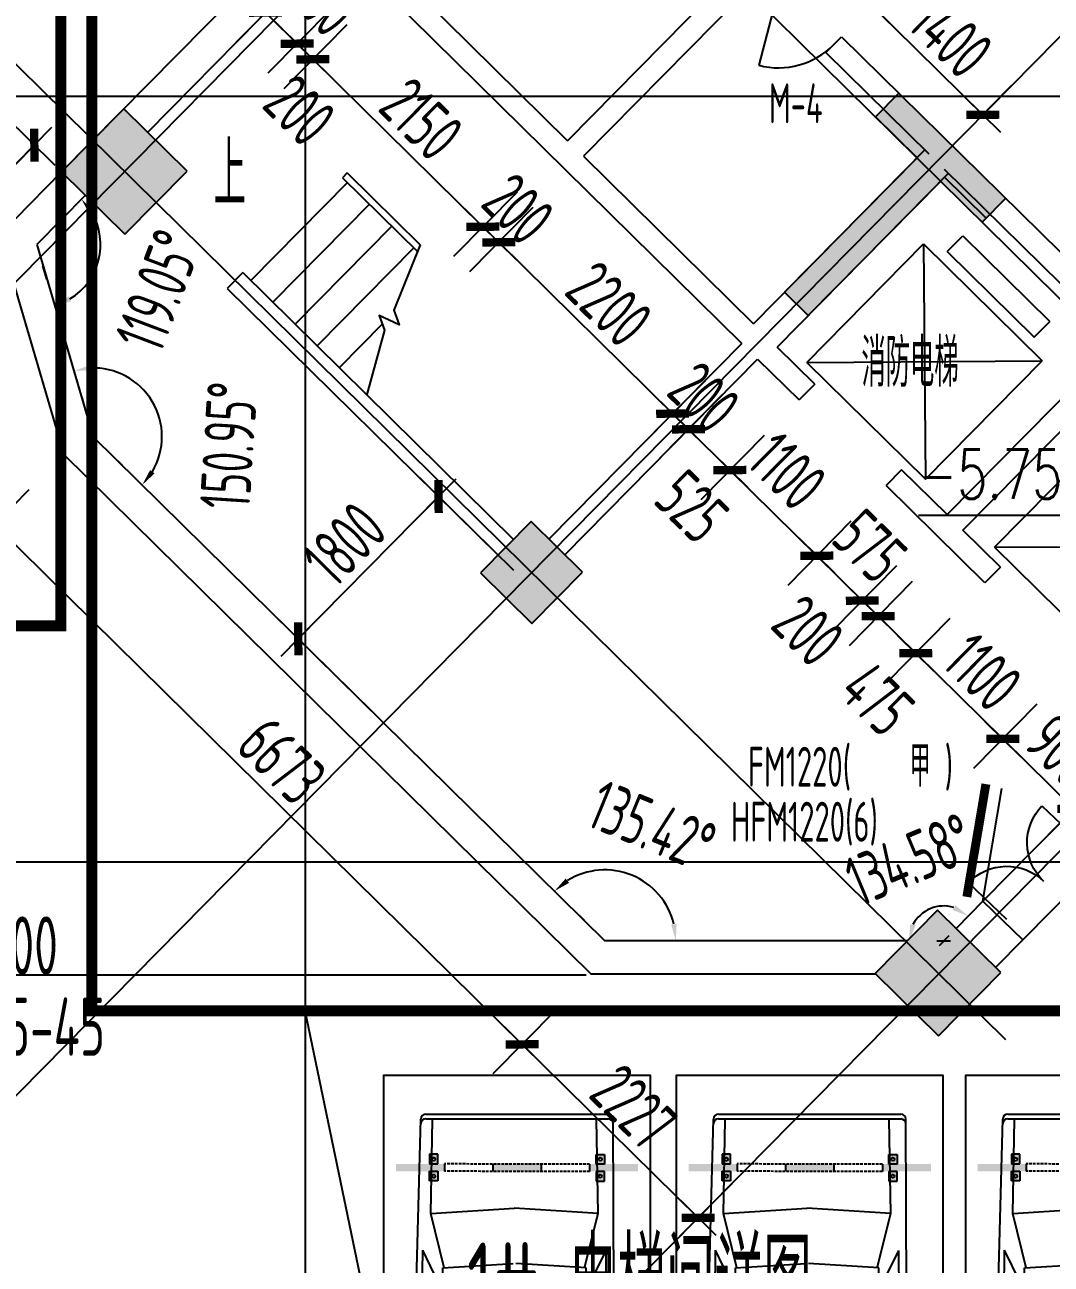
# Model space of a CAD drawing. Extents: x 1596194 to 1987057, y -212608 to 63160.
# Drawn here: x 1667505 to 1676753, y 20786 to 31955 of the extents above; entities that cross this region are included whole.
import ezdxf
from ezdxf.enums import TextEntityAlignment as Align

# ---------------------------------------------------------------- set-up
doc = ezdxf.new("R2010")
doc.units = 0
doc.header["$LTSCALE"] = 100
doc.header["$MEASUREMENT"] = 0
doc.linetypes.add('DASH', pattern=[0.35, 0.25, -0.1])
doc.layers.get('0').update_dxf_attribs({"linetype": 'CONTINUOUS'})
doc.layers.get('DEFPOINTS').update_dxf_attribs({"linetype": 'CONTINUOUS'})
doc.layers.add('AXIS', color=3, linetype='CONTINUOUS', lineweight=9)
for name, color, linetype in [('CAR', 8, 'CONTINUOUS'), ('COLUMN', 1, 'CONTINUOUS'), ('DCHJ', 1, 'CONTINUOUS'), ('DOTE', 251, 'CONTINUOUS'), ('PUB_DIM', 3, 'CONTINUOUS'), ('PUB_TEXT', 30, 'CONTINUOUS'), ('SOLID_HATCH', 40, 'CONTINUOUS'), ('STAIR', 5, 'CONTINUOUS'), ('WALL', 2, 'CONTINUOUS'), ('WINDOW', 4, 'CONTINUOUS'), ('WINDOW_TEXT', 7, 'CONTINUOUS'), ('图层2', 251, 'CONTINUOUS'), ('车位', 8, 'CONTINUOUS')]:
    doc.layers.add(name, color=color, linetype=linetype)
doc.styles.add('_TCH_DIM', font='SIMPLEX', dxfattribs={"bigfont": 'GBCBIG'})
doc.styles.add('DIM', font='', dxfattribs={"width": 0.75})
doc.styles.add('DIM_FONT', font='SYSZ.shx', dxfattribs={"width": 0.7, "bigfont": 'SYFS.shx'})
doc.styles.add('SIMPLEX', font='SIMPLEX.SHX')
doc.styles.get('DIM').set_extended_font_data('FangSong_GB2312')
doc.dimstyles.new('ANGL150', dxfattribs={"dimscale": 1.5, "dimtxt": 300, "dimasz": 100, "dimexe": 250, "dimexo": 300, "dimgap": 150, "dimtad": 1, "dimdec": 0, "dimzin": 0, "dimdsep": 46, "dimtxsty": 'DIM_FONT', "dimcen": 0.09, "dimclrt": 7, "dimazin": 2, "dimtfac": 1, "dimtdec": 0, "dimtix": 1, "dimtmove": 2, "dimatfit": 3, "dimfxl": 0, "dimtolj": 1, "dimtzin": 0, "dimarcsym": 0})
doc.dimstyles.new('DIMN-200', dxfattribs={"dimtxt": 300, "dimasz": 1, "dimexe": 250, "dimexo": 0, "dimgap": 150, "dimtad": 1, "dimdec": 0, "dimdsep": 46, "dimtxsty": 'DIM_FONT', "dimblk": '_DIMX', "dimcen": 2.5, "dimclrd": 3, "dimclre": 3, "dimclrt": 7, "dimadec": 0, "dimazin": 0, "dimtfac": 1, "dimtdec": 0, "dimtix": 1, "dimtmove": 2, "dimatfit": 3, "dimldrblk": '_DIMX', "dimfxl": 0, "dimtolj": 1, "dimtzin": 0, "dimarcsym": 0})
doc.dimstyles.new('DIMN150', dxfattribs={"dimscale": 1.5, "dimtxt": 300, "dimasz": 1, "dimexe": 250, "dimexo": 300, "dimgap": 30, "dimtad": 1, "dimdec": 0, "dimzin": 0, "dimdsep": 46, "dimtxsty": 'DIM_FONT', "dimblk": 'ARCHTICK', "dimcen": 0.09, "dimclrt": 7, "dimazin": 2, "dimtfac": 1, "dimtdec": 0, "dimtix": 1, "dimtmove": 2, "dimatfit": 3, "dimldrblk": 'DOT', "dimfxl": 0, "dimtolj": 1, "dimtzin": 0, "dimarcsym": 0})

# ---------------------------------------------------------------- blocks, each defined once
blk = doc.blocks.new('_archtick')
blk.add_line((-150, 0), (150, 0))
at = {"const_width": 50}
blk.add_lwpolyline([(-70, -70), (70, 70)], dxfattribs=at)
blk = doc.blocks.new('*D366')
at = {"layer": 'DEFPOINTS', "color": 0}
for p in [(1674864, 31847), (1676136, 31144), (1675861, 30865)]:
    blk.add_point(p, dxfattribs=at)
at = {"layer": 'PUB_DIM', "color": 0, "lineweight": -2}
for p, q in [((1675180, 32168), (1675402, 32393)), ((1675139, 32126), (1676136, 31144)), ((1676177, 31185), (1676399, 31411))]:
    blk.add_line(p, q, dxfattribs=at)
at = {"layer": 'PUB_DIM', "color": 0, "lineweight": -2, "xscale": 1.5, "yscale": 1.5, "zscale": 1.5}
for p, rotation in [((1675139, 32126), 135.4212849045215), ((1676136, 31144), 315.4212849045215)]:
    blk.add_blockref('_archtick', p, dxfattribs=dict(at, rotation=rotation))
at = {"layer": 'PUB_DIM', "color": 7, "insert": (1675849, 31850), "char_height": 450, "attachment_point": 5, "rotation": 315.4213, "style": 'DIM_FONT'}
blk.add_mtext('\\A1;1400', dxfattribs=at)
blk = doc.blocks.new('_Dot')
at = {"color": 0, "linetype": 'ByBlock', "lineweight": -2}
blk.add_line((-0.5, 0), (-1, 0), dxfattribs=at)
at = {"color": 0, "linetype": 'ByBlock', "const_width": 0.5}
blk.add_lwpolyline([(-0.25, 0, 1), (0.25, 0, 1)], format="xyb", close=True, dxfattribs=at)
blk = doc.blocks.new('*D367')
at = {"layer": 'DEFPOINTS', "color": 0}
for p in [(1674365, 32339), (1675139, 32126), (1674864, 31847)]:
    blk.add_point(p, dxfattribs=at)
at = {"layer": 'PUB_DIM', "color": 0, "lineweight": -2}
for p, q in [((1674681, 32659), (1674903, 32885)), ((1674640, 32618), (1674639, 32619)), ((1674640, 32618), (1675139, 32126)), ((1675180, 32168), (1675402, 32393)), ((1675139, 32126), (1675140, 32125))]:
    blk.add_line(p, q, dxfattribs=at)
at = {"layer": 'PUB_DIM', "color": 0, "lineweight": -2, "xscale": 1.5, "yscale": 1.5, "zscale": 1.5}
for p, rotation in [((1674640, 32618), 315.4212849045209), ((1675139, 32126), 135.4212849045209)]:
    blk.add_blockref('_archtick', p, dxfattribs=dict(at, rotation=rotation))
at = {"layer": 'PUB_DIM', "color": 7, "insert": (1675102, 32587), "char_height": 450, "attachment_point": 5, "rotation": 315.4213, "style": 'DIM_FONT'}
blk.add_mtext('\\A1;700', dxfattribs=at)
blk = doc.blocks.new('*D371')
at = {"layer": 'DEFPOINTS', "color": 0}
for p in [(1676939, 26153), (1677580, 25521), (1676957, 24889)]:
    blk.add_point(p, dxfattribs=at)
at = {"layer": 'PUB_DIM', "color": 0, "lineweight": -2}
for p, q in [((1676623, 25832), (1676052, 25253)), ((1676316, 25520), (1676315, 25521)), ((1676316, 25520), (1676957, 24889)), ((1677264, 25200), (1676694, 24622)), ((1676957, 24889), (1676958, 24888))]:
    blk.add_line(p, q, dxfattribs=at)
at = {"layer": 'PUB_DIM', "color": 0, "lineweight": -2, "xscale": 1.5, "yscale": 1.5, "zscale": 1.5}
for p, rotation in [((1676316, 25520), 315.4212849049156), ((1676957, 24889), 135.4212849049156)]:
    blk.add_blockref('_archtick', p, dxfattribs=dict(at, rotation=rotation))
at = {"layer": 'PUB_DIM', "color": 7, "insert": (1676848, 25420), "char_height": 450, "attachment_point": 5, "rotation": 315.4213, "style": 'DIM_FONT'}
blk.add_mtext('\\A1;900', dxfattribs=at)
blk = doc.blocks.new('*D372')
at = {"layer": 'DEFPOINTS', "color": 0}
for p in [(1676155, 26925), (1676939, 26153), (1676316, 25520)]:
    blk.add_point(p, dxfattribs=at)
at = {"layer": 'PUB_DIM', "color": 0, "lineweight": -2}
for p, q in [((1675839, 26604), (1675269, 26025)), ((1675532, 26292), (1676316, 25520)), ((1676623, 25832), (1676052, 25253))]:
    blk.add_line(p, q, dxfattribs=at)
at = {"layer": 'PUB_DIM', "color": 0, "lineweight": -2, "xscale": 1.5, "yscale": 1.5, "zscale": 1.5}
for p, rotation in [((1675532, 26292), 135.4212849049138), ((1676316, 25520), 315.4212849049138)]:
    blk.add_blockref('_archtick', p, dxfattribs=dict(at, rotation=rotation))
at = {"layer": 'PUB_DIM', "color": 7, "insert": (1676136, 26122), "char_height": 450, "attachment_point": 5, "rotation": 315.4213, "style": 'DIM_FONT'}
blk.add_mtext('\\A1;1100', dxfattribs=at)
blk = doc.blocks.new('*D373')
at = {"layer": 'DEFPOINTS', "color": 0}
for p in [(1675817, 27258), (1676155, 26925), (1675532, 26292)]:
    blk.add_point(p, dxfattribs=at)
at = {"layer": 'PUB_DIM', "color": 0, "lineweight": -2}
for p, q in [((1675501, 26938), (1674931, 26359)), ((1675194, 26626), (1675532, 26292)), ((1675839, 26604), (1675269, 26025))]:
    blk.add_line(p, q, dxfattribs=at)
at = {"layer": 'PUB_DIM', "color": 0, "lineweight": -2, "xscale": 1.5, "yscale": 1.5, "zscale": 1.5}
for p, rotation in [((1675194, 26626), 135.4212849049126), ((1675532, 26292), 315.4212849049126)]:
    blk.add_blockref('_archtick', p, dxfattribs=dict(at, rotation=rotation))
at = {"layer": 'PUB_DIM', "color": 7, "insert": (1675186, 25879), "char_height": 450, "attachment_point": 5, "rotation": 315.4213, "style": 'DIM_FONT'}
blk.add_mtext('\\A1;475', dxfattribs=at)
blk = doc.blocks.new('*D374')
at = {"layer": 'DEFPOINTS', "color": 0}
for p in [(1675675, 27399), (1675817, 27258), (1675194, 26626)]:
    blk.add_point(p, dxfattribs=at)
at = {"layer": 'PUB_DIM', "color": 0, "lineweight": -2}
for p, q in [((1675359, 27078), (1674788, 26499)), ((1675501, 26938), (1674931, 26359)), ((1675051, 26766), (1675194, 26626))]:
    blk.add_line(p, q, dxfattribs=at)
at = {"layer": 'PUB_DIM', "color": 0, "lineweight": -2, "xscale": 1.5, "yscale": 1.5, "zscale": 1.5}
for p, rotation in [((1675051, 26766), 135.4212849049123), ((1675194, 26626), 315.4212849049123)]:
    blk.add_blockref('_archtick', p, dxfattribs=dict(at, rotation=rotation))
at = {"layer": 'PUB_DIM', "color": 7, "insert": (1674562, 26494), "char_height": 450, "attachment_point": 5, "rotation": 315.4213, "style": 'DIM_FONT'}
blk.add_mtext('\\A1;200', dxfattribs=at)
blk = doc.blocks.new('*D375')
at = {"layer": 'DEFPOINTS', "color": 0}
for p in [(1675265, 27802), (1675675, 27399), (1675051, 26766)]:
    blk.add_point(p, dxfattribs=at)
at = {"layer": 'PUB_DIM', "color": 0, "lineweight": -2}
for p, q in [((1674949, 27482), (1674379, 26903)), ((1674642, 27170), (1675051, 26766)), ((1675359, 27078), (1674788, 26499))]:
    blk.add_line(p, q, dxfattribs=at)
at = {"layer": 'PUB_DIM', "color": 0, "lineweight": -2, "xscale": 1.5, "yscale": 1.5, "zscale": 1.5}
for p, rotation in [((1674642, 27170), 135.42128490493), ((1675051, 26766), 315.42128490493)]:
    blk.add_blockref('_archtick', p, dxfattribs=dict(at, rotation=rotation))
at = {"layer": 'PUB_DIM', "color": 7, "insert": (1675119, 27257), "char_height": 450, "attachment_point": 5, "rotation": 315.4213, "style": 'DIM_FONT'}
blk.add_mtext('\\A1;575', dxfattribs=at)
blk = doc.blocks.new('*D376')
at = {"layer": 'DEFPOINTS', "color": 0}
for p in [(1674481, 28574), (1675265, 27802), (1674642, 27170)]:
    blk.add_point(p, dxfattribs=at)
at = {"layer": 'PUB_DIM', "color": 0, "lineweight": -2}
for p, q in [((1674166, 28254), (1673595, 27675)), ((1673858, 27942), (1674642, 27170)), ((1674949, 27482), (1674379, 26903))]:
    blk.add_line(p, q, dxfattribs=at)
at = {"layer": 'PUB_DIM', "color": 0, "lineweight": -2, "xscale": 1.5, "yscale": 1.5, "zscale": 1.5}
for p, rotation in [((1673858, 27942), 135.4212849049084), ((1674642, 27170), 315.4212849049084)]:
    blk.add_blockref('_archtick', p, dxfattribs=dict(at, rotation=rotation))
at = {"layer": 'PUB_DIM', "color": 7, "insert": (1674375, 27933), "char_height": 450, "attachment_point": 5, "rotation": 315.4213, "style": 'DIM_FONT'}
blk.add_mtext('\\A1;1100', dxfattribs=at)
blk = doc.blocks.new('*D377')
at = {"layer": 'DEFPOINTS', "color": 0}
for p in [(1674107, 28943), (1674481, 28574), (1673858, 27942)]:
    blk.add_point(p, dxfattribs=at)
at = {"layer": 'PUB_DIM', "color": 0, "lineweight": -2}
for p, q in [((1673792, 28622), (1673221, 28043)), ((1673484, 28310), (1673858, 27942)), ((1674166, 28254), (1673595, 27675))]:
    blk.add_line(p, q, dxfattribs=at)
at = {"layer": 'PUB_DIM', "color": 0, "lineweight": -2, "xscale": 1.5, "yscale": 1.5, "zscale": 1.5}
for p, rotation in [((1673484, 28310), 135.4212849049183), ((1673858, 27942), 315.4212849049183)]:
    blk.add_blockref('_archtick', p, dxfattribs=dict(at, rotation=rotation))
at = {"layer": 'PUB_DIM', "color": 7, "insert": (1673516, 27613), "char_height": 450, "attachment_point": 5, "rotation": 315.4213, "style": 'DIM_FONT'}
blk.add_mtext('\\A1;525', dxfattribs=at)
blk = doc.blocks.new('*D378')
at = {"layer": 'DEFPOINTS', "color": 0}
for p in [(1673965, 29083), (1674107, 28943), (1673484, 28310)]:
    blk.add_point(p, dxfattribs=at)
at = {"layer": 'PUB_DIM', "color": 0, "lineweight": -2}
for p, q in [((1673649, 28763), (1673079, 28184)), ((1673792, 28622), (1673221, 28043)), ((1673342, 28451), (1673341, 28452)), ((1673342, 28451), (1673484, 28310)), ((1673484, 28310), (1673485, 28309))]:
    blk.add_line(p, q, dxfattribs=at)
at = {"layer": 'PUB_DIM', "color": 0, "lineweight": -2, "xscale": 1.5, "yscale": 1.5, "zscale": 1.5}
for p, rotation in [((1673342, 28451), 315.4212849049129), ((1673484, 28310), 135.4212849049129)]:
    blk.add_blockref('_archtick', p, dxfattribs=dict(at, rotation=rotation))
at = {"layer": 'PUB_DIM', "color": 7, "insert": (1673625, 28596), "char_height": 450, "attachment_point": 5, "rotation": 315.4213, "style": 'DIM_FONT'}
blk.add_mtext('\\A1;200', dxfattribs=at)
blk = doc.blocks.new('*D379')
at = {"layer": 'DEFPOINTS', "color": 0}
for p in [(1672398, 30627), (1673965, 29083), (1673342, 28451)]:
    blk.add_point(p, dxfattribs=at)
at = {"layer": 'PUB_DIM', "color": 0, "lineweight": -2}
for p, q in [((1672082, 30307), (1671512, 29728)), ((1671775, 29995), (1673342, 28451)), ((1673649, 28763), (1673079, 28184))]:
    blk.add_line(p, q, dxfattribs=at)
at = {"layer": 'PUB_DIM', "color": 0, "lineweight": -2, "xscale": 1.5, "yscale": 1.5, "zscale": 1.5}
for p, rotation in [((1671775, 29995), 135.4212849049186), ((1673342, 28451), 315.4212849049186)]:
    blk.add_blockref('_archtick', p, dxfattribs=dict(at, rotation=rotation))
at = {"layer": 'PUB_DIM', "color": 7, "insert": (1672770, 29438), "char_height": 450, "attachment_point": 5, "rotation": 315.4213, "style": 'DIM_FONT'}
blk.add_mtext('\\A1;2200', dxfattribs=at)
blk = doc.blocks.new('*D380')
at = {"layer": 'DEFPOINTS', "color": 0}
for p in [(1672256, 30768), (1672398, 30627), (1671775, 29995)]:
    blk.add_point(p, dxfattribs=at)
at = {"layer": 'PUB_DIM', "color": 0, "lineweight": -2}
for p, q in [((1671940, 30447), (1671369, 29868)), ((1672082, 30307), (1671512, 29728)), ((1671632, 30135), (1671775, 29995))]:
    blk.add_line(p, q, dxfattribs=at)
at = {"layer": 'PUB_DIM', "color": 0, "lineweight": -2, "xscale": 1.5, "yscale": 1.5, "zscale": 1.5}
for p, rotation in [((1671632, 30135), 135.4212849049175), ((1671775, 29995), 315.4212849049175)]:
    blk.add_blockref('_archtick', p, dxfattribs=dict(at, rotation=rotation))
at = {"layer": 'PUB_DIM', "color": 7, "insert": (1671951, 30295), "char_height": 450, "attachment_point": 5, "rotation": 315.4213, "style": 'DIM_FONT'}
blk.add_mtext('\\A1;200', dxfattribs=at)
blk = doc.blocks.new('*D381')
at = {"layer": 'DEFPOINTS', "color": 0}
for p in [(1670724, 32277), (1672256, 30768), (1671632, 30135)]:
    blk.add_point(p, dxfattribs=at)
at = {"layer": 'PUB_DIM', "color": 0, "lineweight": -2}
for p, q in [((1670408, 31956), (1669838, 31377)), ((1670101, 31644), (1671632, 30135)), ((1671940, 30447), (1671369, 29868))]:
    blk.add_line(p, q, dxfattribs=at)
at = {"layer": 'PUB_DIM', "color": 0, "lineweight": -2, "xscale": 1.5, "yscale": 1.5, "zscale": 1.5}
for p, rotation in [((1670101, 31644), 135.421284904916), ((1671632, 30135), 315.421284904916)]:
    blk.add_blockref('_archtick', p, dxfattribs=dict(at, rotation=rotation))
at = {"layer": 'PUB_DIM', "color": 7, "insert": (1671079, 31105), "char_height": 450, "attachment_point": 5, "rotation": 315.4213, "style": 'DIM_FONT'}
blk.add_mtext('\\A1;2150', dxfattribs=at)
blk = doc.blocks.new('*D382')
at = {"layer": 'DEFPOINTS', "color": 0}
for p in [(1670582, 32417), (1670724, 32277), (1670101, 31644)]:
    blk.add_point(p, dxfattribs=at)
at = {"layer": 'PUB_DIM', "color": 0, "lineweight": -2}
for p, q in [((1670266, 32097), (1669695, 31518)), ((1670408, 31956), (1669838, 31377)), ((1669959, 31785), (1670101, 31644))]:
    blk.add_line(p, q, dxfattribs=at)
at = {"layer": 'PUB_DIM', "color": 0, "lineweight": -2, "xscale": 1.5, "yscale": 1.5, "zscale": 1.5}
for p, rotation in [((1669959, 31785), 135.4212849049167), ((1670101, 31644), 315.4212849049168)]:
    blk.add_blockref('_archtick', p, dxfattribs=dict(at, rotation=rotation))
at = {"layer": 'PUB_DIM', "color": 7, "insert": (1669981, 31184), "char_height": 450, "attachment_point": 5, "rotation": 315.4213, "style": 'DIM_FONT'}
blk.add_mtext('\\A1;200', dxfattribs=at)
blk = doc.blocks.new('*D383')
at = {"layer": 'DEFPOINTS', "color": 0}
for p in [(1670297, 32698), (1670582, 32417), (1669959, 31785)]:
    blk.add_point(p, dxfattribs=at)
at = {"layer": 'PUB_DIM', "color": 0, "lineweight": -2}
for p, q in [((1669981, 32377), (1669410, 31798)), ((1669674, 32065), (1669959, 31785)), ((1670266, 32097), (1669695, 31518))]:
    blk.add_line(p, q, dxfattribs=at)
at = {"layer": 'PUB_DIM', "color": 0, "lineweight": -2, "xscale": 1.5, "yscale": 1.5, "zscale": 1.5}
for p, rotation in [((1669674, 32065), 135.4212849049077), ((1669959, 31785), 315.4212849049076)]:
    blk.add_blockref('_archtick', p, dxfattribs=dict(at, rotation=rotation))
at = {"layer": 'PUB_DIM', "color": 7, "insert": (1670180, 32179), "char_height": 450, "attachment_point": 5, "rotation": 315.4213, "style": 'DIM_FONT'}
blk.add_mtext('\\A1;400', dxfattribs=at)
blk = doc.blocks.new('*D1431')
at = {"layer": 'DEFPOINTS', "color": 0}
for p in [(1668156, 30525), (1667613, 29974), (1668184, 30032), (1667831, 29232)]:
    blk.add_point(p, dxfattribs=at)
at = {"layer": 'PUB_DIM', "color": 0}
for p, q in [((1667840, 30205), (1667752, 30116)), ((1667704, 29664), (1667669, 29784))]:
    blk.add_line(p, q, dxfattribs=at)
blk.add_arc((1667613, 29974), 574, 301.3934, 30.3945, dxfattribs=at)
for points in [[(1668088, 30249), (1668128, 30280), (1668016, 30383)], [(1667922, 29462), (1667902, 29508), (1667775, 29424)]]:
    blk.add_solid(points, dxfattribs=at)
at = {"layer": 'PUB_DIM', "color": 7, "insert": (1668708, 29559), "char_height": 450, "attachment_point": 5, "rotation": 69.2489, "style": 'DIM_FONT'}
blk.add_mtext('\\A1;119.05°', dxfattribs=at)
blk = doc.blocks.new('*D1432')
at = {"layer": 'DEFPOINTS', "color": 0}
for p in [(1667891, 29029), (1668467, 28756), (1668122, 28243), (1668705, 27668)]:
    blk.add_point(p, dxfattribs=at)
at = {"layer": 'PUB_DIM', "color": 0}
for p, q in [((1668018, 28597), (1668053, 28477)), ((1668385, 27984), (1668296, 28071))]:
    blk.add_line(p, q, dxfattribs=at)
blk.add_arc((1668122, 28243), 619, 329.3364, 92.4516, dxfattribs=at)
for points in [[(1668099, 28837), (1668091, 28886), (1667947, 28837)], [(1668674, 27912), (1668634, 27942), (1668563, 27808)]]:
    blk.add_solid(points, dxfattribs=at)
at = {"layer": 'PUB_DIM', "color": 7, "insert": (1669342, 28163), "char_height": 450, "attachment_point": 5, "rotation": 86.2845, "style": 'DIM_FONT'}
blk.add_mtext('\\A1;150.95°', dxfattribs=at)
blk = doc.blocks.new('*D1433')
at = {"layer": 'DEFPOINTS', "color": 0}
for p in [(1676146, 24066), (1675784, 24014), (1675271, 23700), (1675785, 23700)]:
    blk.add_point(p, dxfattribs=at)
at = {"layer": 'PUB_DIM', "color": 0}
for p, q in [((1675721, 23700), (1675846, 23700)), ((1675830, 23745), (1675742, 23656))]:
    blk.add_line(p, q, dxfattribs=at)
blk.add_arc((1675785, 23700), 314, 73.0653, 152.3559, dxfattribs=at)
for points in [[(1675889, 24021), (1675864, 23978), (1676005, 23923)], [(1675531, 23839), (1675483, 23851), (1675471, 23700)]]:
    blk.add_solid(points, dxfattribs=at)
at = {"layer": 'PUB_DIM', "color": 7, "insert": (1675478, 24434), "char_height": 450, "attachment_point": 5, "rotation": 22.7106, "style": 'DIM_FONT'}
blk.add_mtext('\\A1;134.58°', dxfattribs=at)
blk = doc.blocks.new('*D1434')
at = {"layer": 'DEFPOINTS', "color": 0}
for p in [(1672134, 24289), (1673183, 24153), (1672732, 23700), (1673571, 23700)]:
    blk.add_point(p, dxfattribs=at)
at = {"layer": 'PUB_DIM', "color": 0}
for p, q in [((1672455, 23973), (1672544, 23885)), ((1673121, 23700), (1672996, 23700))]:
    blk.add_line(p, q, dxfattribs=at)
blk.add_arc((1672732, 23700), 639, 13.4775, 121.9438, dxfattribs=at)
for points in [[(1672409, 24222), (1672378, 24261), (1672277, 24148)], [(1673378, 23851), (1673329, 23846), (1673371, 23700)]]:
    blk.add_solid(points, dxfattribs=at)
at = {"layer": 'PUB_DIM', "color": 7, "insert": (1673157, 24737), "char_height": 450, "attachment_point": 5, "rotation": 337.7106, "style": 'DIM_FONT'}
blk.add_mtext('\\A1;135.42°', dxfattribs=at)
blk = doc.blocks.new('*D549')
at = {"layer": 'DEFPOINTS', "color": 0}
for p in [(1666574, 29347), (1667856, 28084), (1667233, 27451)]:
    blk.add_point(p, dxfattribs=at)
at = {"layer": 'PUB_DIM', "color": 0, "lineweight": -2}
for p, q in [((1666258, 29026), (1665687, 28447)), ((1665950, 28714), (1667233, 27451)), ((1667540, 27763), (1666969, 27184))]:
    blk.add_line(p, q, dxfattribs=at)
at = {"layer": 'PUB_DIM', "color": 0, "lineweight": -2, "xscale": 1.5, "yscale": 1.5, "zscale": 1.5}
for p, rotation in [((1665950, 28714), 135.4212849043514), ((1667233, 27451), 315.4212849043514)]:
    blk.add_blockref('_archtick', p, dxfattribs=dict(at, rotation=rotation))
at = {"layer": 'PUB_DIM', "color": 7, "insert": (1666804, 28298), "char_height": 450, "attachment_point": 5, "rotation": 315.4213, "style": 'DIM_FONT'}
blk.add_mtext('\\A1;1800', dxfattribs=at)
blk = doc.blocks.new('*D550')
at = {"layer": 'DEFPOINTS', "color": 0}
for p in [(1667856, 28084), (1672609, 23400), (1671986, 22767)]:
    blk.add_point(p, dxfattribs=at)
at = {"layer": 'PUB_DIM', "color": 0, "lineweight": -2}
for p, q in [((1667540, 27763), (1666969, 27184)), ((1667233, 27451), (1671986, 22767)), ((1672293, 23079), (1671723, 22500))]:
    blk.add_line(p, q, dxfattribs=at)
at = {"layer": 'PUB_DIM', "color": 0, "lineweight": -2, "xscale": 1.5, "yscale": 1.5, "zscale": 1.5}
for p, rotation in [((1667233, 27451), 135.421284904352), ((1671986, 22767), 315.421284904352)]:
    blk.add_blockref('_archtick', p, dxfattribs=dict(at, rotation=rotation))
at = {"layer": 'PUB_DIM', "color": 7, "insert": (1669821, 25324), "char_height": 450, "attachment_point": 5, "rotation": 315.4213, "style": 'DIM_FONT'}
blk.add_mtext('\\A1;6673', dxfattribs=at)
blk = doc.blocks.new('*D551')
at = {"layer": 'DEFPOINTS', "color": 0}
for p in [(1672609, 23400), (1674195, 21837), (1673572, 21204)]:
    blk.add_point(p, dxfattribs=at)
at = {"layer": 'PUB_DIM', "color": 0, "lineweight": -2}
for p, q in [((1672293, 23079), (1671723, 22500)), ((1671986, 22767), (1673572, 21204)), ((1673879, 21516), (1673309, 20937))]:
    blk.add_line(p, q, dxfattribs=at)
at = {"layer": 'PUB_DIM', "color": 0, "lineweight": -2, "xscale": 1.5, "yscale": 1.5, "zscale": 1.5}
for p, rotation in [((1671986, 22767), 135.4212849043518), ((1673572, 21204), 315.4212849043518)]:
    blk.add_blockref('_archtick', p, dxfattribs=dict(at, rotation=rotation))
at = {"layer": 'PUB_DIM', "color": 7, "insert": (1672991, 22201), "char_height": 450, "attachment_point": 5, "rotation": 315.4213, "style": 'DIM_FONT'}
blk.add_mtext('\\A1;2227', dxfattribs=at)
blk = doc.blocks.new('*D877')
at = {"layer": 'DEFPOINTS', "color": 0}
for p in [(1671233, 27704), (1672230, 26721), (1670967, 25439)]:
    blk.add_point(p, dxfattribs=at)
at = {"layer": 'PUB_DIM', "color": 0, "lineweight": -2}
for p, q in [((1671910, 27037), (1670966, 27967)), ((1669969, 26422), (1671233, 27704)), ((1670646, 25755), (1669702, 26685))]:
    blk.add_line(p, q, dxfattribs=at)
at = {"layer": 'PUB_DIM', "color": 0, "lineweight": -2, "xscale": 1.5, "yscale": 1.5, "zscale": 1.5}
for p, rotation in [((1671233, 27704), 45.42128490433259), ((1669969, 26422), 225.4212849043326)]:
    blk.add_blockref('_archtick', p, dxfattribs=dict(at, rotation=rotation))
at = {"layer": 'PUB_DIM', "color": 7, "insert": (1670386, 27275), "char_height": 450, "attachment_point": 5, "rotation": 45.4213, "style": 'DIM_FONT'}
blk.add_mtext('\\A1;1800', dxfattribs=at)
blk = doc.blocks.new('_DBLK')
blk.add_line((-0.5, 0), (0, -0.866))
blk.add_arc((-0.5, 0), 1, 300, 0)
at = {"layer": 'WINDOW_TEXT', "style": 'SIMPLEX', "flags": 9}
blk.add_attdef('A', text='', height=1, dxfattribs=at).set_placement((0, 1.5), align=Align.MIDDLE)
blk = doc.blocks.new('车位')
at = {"layer": '车位'}
h = blk.add_hatch(color=256, dxfattribs=at)
h.paths.add_polyline_path([(411, -866), (487, -866), (487, -953), (411, -953)])
edge = h.paths.add_edge_path(flags=16)
edge.add_ellipse((449, -909), major_axis=(10.2, 10.2), ratio=1, start_angle=-45.0335, end_angle=314.9665, ccw=False)
edge = h.paths.add_edge_path(flags=16)
edge.add_ellipse((449, -757), major_axis=(10.2, 10.2), ratio=1, start_angle=-45.0335, end_angle=314.9665, ccw=False)
h.paths.add_polyline_path([(411, -800), (487, -800), (487, -713), (411, -713)])
h = blk.add_hatch(color=256, dxfattribs=at)
h.paths.add_polyline_path([(1988, -867), (1912, -867), (1912, -954), (1988, -954)])
h.paths.add_polyline_path([(1988, -801), (1912, -801), (1912, -714), (1988, -714)])
edge = h.paths.add_edge_path(flags=16)
edge.add_ellipse((1950, -757), major_axis=(10.2, 10.2), ratio=1, start_angle=-45.0335, end_angle=314.9665, ccw=False)
edge = h.paths.add_edge_path(flags=16)
edge.add_ellipse((1950, -910), major_axis=(10.2, 10.2), ratio=1, start_angle=-45.0335, end_angle=314.9665, ccw=False)
h = blk.add_hatch(color=256, dxfattribs=at)
h.paths.add_polyline_path([(1854, -801), (2291, -801), (2291, -867), (1854, -867)])
h.paths.add_polyline_path([(981, -801), (1418, -801), (1418, -866), (981, -866)])
h.paths.add_polyline_path([(108, -800), (545, -800), (545, -866), (108, -866)])
at = {"layer": 'DCHJ', "color": 251}
for p, q in [((487, -713), (411, -713)), ((411, -713), (411, -800)), ((487, -800), (487, -713)), ((1912, -801), (1912, -714)), ((1912, -714), (1988, -714)), ((1988, -714), (1988, -801)), ((411, -800), (487, -800)), ((411, -866), (487, -866)), ((411, -953), (411, -866)), ((981, -801), (981, -866)), ((1418, -801), (1418, -866)), ((1854, -801), (1854, -867)), ((1988, -801), (1912, -801)), ((1988, -867), (1912, -867)), ((1912, -867), (1912, -954))]:
    blk.add_line(p, q, dxfattribs=at)
for centre in [(449, -757), (1950, -757), (449, -909)]:
    blk.add_circle(centre, 14.4, dxfattribs=at)
at = {"layer": '车位'}
for p, q in [((487, -866), (487, -953)), ((545, -800), (545, -866)), ((1988, -954), (1988, -867)), ((487, -953), (411, -953)), ((1912, -954), (1988, -954))]:
    blk.add_line(p, q, dxfattribs=at)
at = {"layer": '车位', "linetype": 'DASH'}
for p, q in [((1854, -801), (545, -800)), ((1854, -867), (545, -866))]:
    blk.add_line(p, q, dxfattribs=at)
at = {"layer": '车位'}
blk.add_lwpolyline([(-3, -5500), (0, 0), (2400, -1), (2397, -5501)], close=True, dxfattribs=at)
blk.add_circle((1950, -910), 14.4, dxfattribs=at)
blk = doc.blocks.new('CAR8')
for p, q in [((-376, 1236), (-226, 1262)), ((-331, 1226), (4, 1244)), ((-226, 1262), (-206, 1237)), ((4, 1244), (151, 1298)), ((151, 1298), (470, 1303)), ((470, 1303), (678, 1271)), ((678, 1271), (2652, 1285)), ((2652, 1285), (4896, 1226)), ((-376, 1236), (-474, 253)), ((-331, 1226), (-393, 293)), ((-184, 1235), (-206, 289)), ((-188, 1124), (1252, 1155)), ((1292, 1188), (1141, 719)), ((1292, 1188), (1697, 1006)), ((1420, 1224), (3582, 1207)), ((1420, 1224), (1749, 1051)), ((3263, 1051), (3582, 1207)), ((3407, 991), (3951, 1125)), ((3951, 1125), (4003, 287)), ((3951, 1125), (4893, 1110)), ((4898, 1177), (4898, -649)), ((4945, 1176), (4945, -649)), ((1697, 1006), (1630, 652)), ((1697, 1006), (3406, 1006)), ((1749, 1051), (3263, 1051)), ((3406, 1006), (3449, 302)), ((-313, 762), (1127, 977)), ((1141, 719), (1108, 289)), ((1630, 652), (1617, 289)), ((-474, 253), (-376, -659)), ((-393, 293), (-331, -649)), ((-184, -658), (-206, 288)), ((1141, -141), (1108, 288)), ((1630, -75), (1617, 288)), ((3406, -429), (3449, 275)), ((3951, -548), (4003, 290)), ((1697, -429), (1630, -75)), ((-313, -185), (1127, -400)), ((1283, -584), (1141, -141)), ((1317, -599), (1697, -429)), ((1420, -647), (1749, -474)), ((1697, -429), (3406, -429)), ((1749, -474), (3263, -474)), ((3263, -474), (3582, -630)), ((3407, -414), (3951, -548)), ((-188, -547), (1252, -578)), ((3951, -548), (4893, -533)), ((-376, -659), (-226, -685)), ((-331, -649), (4, -667)), ((-226, -685), (-206, -660)), ((4, -667), (151, -721)), ((151, -721), (470, -726)), ((470, -726), (678, -694)), ((678, -694), (2652, -708)), ((1420, -647), (3582, -630)), ((2652, -708), (4895, -699))]:
    blk.add_line(p, q)
for centre, radius, start, end in [((1307, 1154), 25, 65.7961, 162.2571), ((4848, 1177), 50, 0, 88.5082), ((4895, 1176), 50, 0, 88.5082), ((-193, 289), 12.5, 178.7004, 181.2996), ((1121, 289), 12.5, 175.5855, 184.4145), ((1629, 289), 12.5, 177.991, 182.009), ((1307, -577), 25, 197.7429, 294.2039), ((1435, -611), 12.5, 116.9382, 269.53), ((4848, -649), 50, 270.2142, 0), ((4895, -649), 50, 270.2142, 0)]:
    blk.add_arc(centre, radius, start, end)
at = {"linetype": 'Continuous', "style": 'DIM', "flags": 9}
for tag in ['XSIZE', 'YSIZE']:
    blk.add_attdef(tag, (-393, 293), '', height=0.5, dxfattribs=at)
blk = doc.blocks.new('车位-car')
at = {"layer": 'CAR', "xscale": 0.9000000003718892, "yscale": 0.9000000000232831, "zscale": 0.9, "rotation": 89.96654327695857}
blk.add_blockref('CAR8', (1434, -4802), dxfattribs=at)
at = {"layer": '车位'}
blk.add_blockref('车位', (0, 0), dxfattribs=at)
blk = doc.blocks.new('TI1')
at = {"layer": 'STAIR'}
for p, q in [((197, 2052), (337, 2195)), ((337, 2195), (1121, 1422)), ((-1068, 1053), (-16, 2121)), ((-16, 2121), (0, 0)), ((-16, 2121), (1053, 1068)), ((197, 2052), (981, 1280)), ((981, 1280), (1121, 1422)), ((-1068, 1053), (1053, 1068)), ((-1068, 1053), (0, 0)), ((0, 0), (1053, 1068))]:
    blk.add_line(p, q, dxfattribs=at)
blk = doc.blocks.new('_fzh')
for p, q in [((-0.5, 0.5), (-0.5, -0.5)), ((0.5, 0.5), (-0.5, 0.5)), ((0.5, -0.5), (0.5, 0.5)), ((-0.5, -0.5), (0.5, -0.5))]:
    blk.add_line(p, q)
at = {"layer": 'SOLID_HATCH'}
blk.add_solid([(0.5, 0.5), (0.5, -0.5), (-0.5, 0.5), (-0.5, -0.5)], dxfattribs=at)
blk = doc.blocks.new('M_A3PTU')
for p, q in [((-0.5, 0), (-0.499, -0.498)), ((0.5, 0), (0.499, -0.498))]:
    blk.add_line(p, q)
for centre, start, end in [((-0.498, -0.001), 269.885, 0.0763), ((0.498, -0.001), 179.9237, 270.115)]:
    blk.add_arc(centre, 0.498, start, end)
blk = doc.blocks.new('*D9')
at = {"layer": 'DEFPOINTS', "color": 0}
for p in [(1667591, 30871), (1668099, 30371), (1667537, 29801)]:
    blk.add_point(p, dxfattribs=at)
at = {"layer": 'PUB_DIM', "color": 0, "lineweight": -2}
for p, q in [((1667778, 30687), (1667324, 31134)), ((1667030, 30301), (1667591, 30871)), ((1667217, 30117), (1666763, 30565))]:
    blk.add_line(p, q, dxfattribs=at)
at = {"layer": 'PUB_DIM', "color": 0, "lineweight": -2, "xscale": 1.5, "yscale": 1.5, "zscale": 1.5}
for p, rotation in [((1667591, 30871), 45.42128498291689), ((1667030, 30301), 225.4212849829169)]:
    blk.add_blockref('_archtick', p, dxfattribs=dict(at, rotation=rotation))
at = {"layer": 'PUB_DIM', "color": 7, "insert": (1667109, 30976), "char_height": 450, "attachment_point": 5, "rotation": 45.4213, "style": 'DIM_FONT'}
blk.add_mtext('\\A1;800', dxfattribs=at)
blk = doc.blocks.new('_DIMX')
blk.add_line((-150, 0), (150, 0))
at = {"const_width": 50}
blk.add_lwpolyline([(-70, -70), (70, 70)], dxfattribs=at)
blk = doc.blocks.new('*D19')
at = {"layer": 'AXIS', "color": 3, "lineweight": -2}
for p, q in [((1668658, 45966), (1666881, 47717)), ((1666987, 47611), (1648039, 28382)), ((1649708, 26735), (1647931, 28487))]:
    blk.add_line(p, q, dxfattribs=at)
at = {"layer": 'DEFPOINTS', "color": 0}
for p in [(1668658, 45966), (1648038, 28381), (1649708, 26735)]:
    blk.add_point(p, dxfattribs=at)
at = {"layer": 'AXIS', "color": 3, "lineweight": -2}
for p, rotation in [((1666987, 47611), 45.42128490416862), ((1648038, 28381), 225.4212849041686)]:
    blk.add_blockref('_DIMX', p, dxfattribs=dict(at, rotation=rotation))
at = {"layer": 'AXIS', "color": 7, "insert": (1657218, 38287), "char_height": 375, "attachment_point": 5, "rotation": 45.4213, "style": 'DIM_FONT'}
blk.add_mtext('\\A1;26998', dxfattribs=at)

msp = doc.modelspace()

# ---------------------------------------------------------------- hatches: boundary and pattern name
at = {"layer": 'COLUMN'}
msp.add_hatch(color=256, dxfattribs=at).paths.add_polyline_path([(1675757.441, 30545.853), (1676131.391, 30177.361), (1676341.958, 30391.047), (1675380.371, 31338.597), (1675169.804, 31124.911), (1675543.755, 30756.419), (1674350.544, 29545.532), (1674564.23, 29334.965)])

# ---------------------------------------------------------------- linework, layer by layer
at = {"layer": 'DOTE'}
for p, q in [((1670030.206, 55662.2), (1670030.206, -36126.938)), ((1683924.569, 46385.033), (1650123.23, 12082.933)), ((1687592.847, 42770.307), (1658172.415, 12914.017)), ((1664446.326, 41691.842), (1679899.811, 26463.955)), ((1691261.124, 39155.581), (1662233.345, 9697.761)), ((1660866.695, 38059.179), (1676340.016, 22811.746)), ((1799629.617, 31310.131), (1638383.856, 31310.131)), ((1799629.617, 24410.131), (1638383.856, 24410.131))]:
    msp.add_line(p, q, dxfattribs=at)
at = {"layer": 'PUB_DIM'}
msp.add_line((1678255.957, 27532.678), (1675555.957, 27532.678), dxfattribs=at)
at = {"layer": 'PUB_TEXT'}
for p, q in [((1672563.298, 23389.514), (1665079.588, 23389.514)), ((1670714.27, 19779.201), (1670030.206, 23070.046))]:
    msp.add_line(p, q, dxfattribs=at)
at = {"layer": 'STAIR'}
for p, q in [((1670411.026, 30619.681), (1670368.913, 30576.944)), ((1670411.026, 30619.681), (1671067.917, 29972.38)), ((1670411.65, 30534.831), (1669541.308, 29651.595)), ((1670368.913, 30576.944), (1671043.577, 29912.129)), ((1670611.09, 30338.302), (1669740.749, 29455.066)), ((1670810.531, 30141.773), (1669940.189, 29258.537)), ((1671009.971, 29945.244), (1670139.629, 29062.009)), ((1670726.07, 29258.214), (1670339.07, 28865.48))]:
    msp.add_line(p, q, dxfattribs=at)
msp.add_lwpolyline([(1670643.59, 29435.841, 0, 60, 0), (1670465.518, 29611.313, 0, 0, 0), (1669798.408, 30268.685, 0, 0, 0)], format="xyseb", dxfattribs=at)
msp.add_lwpolyline([(1671067.917, 29972.38), (1670830.18, 29383.901), (1670879.524, 29251.368), (1670697.646, 29334.557), (1670746.991, 29202.023), (1670585.444, 28622.702)], dxfattribs=at)
at = {"layer": 'WALL'}
for p, q in [((1667837.019, 30629.04), (1671416.65, 34261.703)), ((1668612.216, 30988.303), (1670296.748, 32697.791)), ((1670296.748, 32697.791), (1673965.026, 29083.065)), ((1670864.498, 32419.115), (1672395.915, 30910.055)), ((1673940.07, 32477.086), (1672395.915, 30910.055)), ((1674082.527, 32336.708), (1672538.372, 30769.677)), ((1674723.585, 31705.009), (1674863.963, 31847.466)), ((1674863.963, 31847.466), (1679297.948, 27478.21)), ((1674723.585, 31705.009), (1675649.558, 30792.554)), ((1675169.804, 31124.911), (1675380.371, 31338.597)), ((1675543.755, 30756.419), (1675169.804, 31124.911)), ((1675613.944, 30827.648), (1674069.789, 29260.617)), ((1672538.372, 30769.677), (1674069.789, 29260.617)), ((1675543.755, 30756.419), (1674350.544, 29545.532)), ((1667837.019, 30629.04), (1667275.508, 30059.21)), ((1675827.63, 30617.082), (1674283.475, 29050.051)), ((1677359.046, 29108.021), (1675792.015, 30652.176)), ((1675757.441, 30545.853), (1674564.23, 29334.965)), ((1676166.486, 30212.976), (1675792.535, 30581.467)), ((1668050.705, 30418.473), (1667613.092, 29974.377)), ((1676341.958, 30391.047), (1676131.391, 30177.361)), ((1667275.508, 30059.21), (1667855.736, 28083.524)), ((1667613.092, 29974.377), (1668121.674, 28242.647)), ((1669470.08, 29721.784), (1669329.702, 29579.326)), ((1669470.08, 29721.784), (1671909.662, 27317.816)), ((1669329.702, 29579.326), (1671769.284, 27175.358)), ((1674564.23, 29334.965), (1674350.544, 29545.532)), ((1672227.852, 27320.155), (1673965.026, 29083.065)), ((1674621.811, 28716.654), (1674283.475, 29050.051)), ((1675814.892, 27540.99), (1677359.046, 29108.021)), ((1672370.309, 27179.778), (1674107.483, 28942.688)), ((1674107.483, 28942.688), (1674481.434, 28574.196)), ((1675957.349, 27400.613), (1677501.504, 28967.644)), ((1674621.811, 28716.654), (1674481.434, 28574.196)), ((1668121.674, 28242.647), (1672732.038, 23699.588)), ((1667855.736, 28083.524), (1672609.064, 23399.588)), ((1675405.327, 27944.576), (1675264.949, 27802.119)), ((1675814.892, 27540.99), (1675405.327, 27944.576)), ((1676155.308, 26924.758), (1675264.949, 27802.119)), ((1676295.685, 27067.216), (1675957.349, 27400.613)), ((1676295.685, 27067.216), (1676155.308, 26924.758)), ((1676137.465, 24057.196), (1675895.349, 23811.493)), ((1676137.465, 24057.196), (1676497.153, 23709.849)), ((1675456.2, 23699.588), (1672732.038, 23699.588)), ((1676497.153, 23709.849), (1676251.492, 23460.549)), ((1675173.574, 23399.588), (1672609.064, 23399.588))]:
    msp.add_line(p, q, dxfattribs=at)
at = {"layer": 'WINDOW'}
for p, q in [((1676137.465, 24057.196), (1676309.34, 25073.401)), ((1676839.397, 24769.526), (1676137.465, 24057.196)), ((1677199.085, 24422.179), (1676497.153, 23709.849))]:
    msp.add_line(p, q, dxfattribs=at)
at = {"layer": 'WINDOW', "const_width": 80}
msp.add_lwpolyline([(1675992.632, 24096.227), (1676164.507, 25112.432)], dxfattribs=at)
at = {"layer": '图层2', "linetype": 'DASH', "ltscale": 10, "const_width": 100}
for points in [[(1653765.244, 39884.209), (1667828.866, 39884.209), (1667828.866, 26538.688), (1653765.244, 26538.688)], [(1668108.831, 38415.567), (1682172.453, 38415.567), (1682172.453, 23070.046), (1668108.831, 23070.046)]]:
    msp.add_lwpolyline(points, close=True, dxfattribs=at)

# ---------------------------------------------------------------- block references
at = {"layer": 'COLUMN', "rotation": 225.4212848999987}
for p, xscale, yscale, zscale in [((1668402.689, 30633.199), 800, 800, 800), ((1672070.967, 27018.473), 650, 650, 650), ((1675732.651, 23410.244), 800, 800, 800)]:
    msp.add_blockref('_fzh', p, dxfattribs=dict(at, xscale=xscale, yscale=yscale, zscale=zscale))
at = {"layer": 'PUB_DIM'}
for p in [(1675619.276, 27859.497), (1677310.037, 26193.418)]:
    msp.add_blockref('TI1', p, dxfattribs=at)
at = {"layer": 'WINDOW'}
for name, p, xscale, yscale, zscale, rotation in [('_DBLK', (1674544.474, 32021.898), 700, 700, 700, 315.4212849049999), ('M_A3PTU', (1676684.196, 24238.037), -960, 960, 960, 226.2442210803628)]:
    msp.add_blockref(name, p, dxfattribs=dict(at, xscale=xscale, yscale=yscale, zscale=zscale, rotation=rotation))
at = {"layer": '车位'}
for p in [(1670740.301, 22488.882), (1673377.397, 22488.882), (1675983.312, 22488.882)]:
    msp.add_blockref('车位-car', p, dxfattribs=at)

# ---------------------------------------------------------------- texts
at = {"layer": 'PUB_TEXT'}
for s, height, style, width, p in [('M-4', 360, 'DIM_FONT', 0.65625, (1674209.176, 31067.902)), ('上', 578.74, 'DIM_FONT', 0.7, (1669207.129, 30322.52)), ('消防电梯', 434.0551, 'DIM_FONT', 0.7, (1675043.186, 28692.437)), ('-5.750', 446.25, '_TCH_DIM', 0.705882, (1675555.957, 27682.678)), ('FM1220(', 360, 'DIM_FONT', 0.65625, (1674019.948, 25088.411)), ('甲', 372.047, 'DIM_FONT', 0.7, (1675478.698, 25088.411)), (')', 360, 'DIM_FONT', 0.65625, (1675793.698, 25088.411)), ('HFM1220(6)', 360, 'DIM_FONT', 0.65625, (1673866.969, 24593.3)), ('梁下人孔600X600', 525, 'DIM_FONT', 0.7, (1665151.471, 23394.481)), ('爬梯参照苏J9505-45', 525, 'DIM_FONT', 0.7, (1665138.301, 22663.808)), ('电梯间详图', 868.1102, 'DIM_FONT', 0.7, (1672407.793, 20140.684)), ('1#', 840, 'DIM_FONT', 0.65625, (1671489.043, 20140.684))]:
    msp.add_text(s, height=height, dxfattribs=dict(at, style=style, width=width)).set_placement(p)

# ---------------------------------------------------------------- dimensions: what is measured, and where the dimension line sits
at = {"layer": 'AXIS'}
dim = msp.add_aligned_dim(p1=(1668657.657, 45965.563), p2=(1649708.246, 26735.42), distance=-2344.88, dimstyle='DIMN-200', override={"dimtxt": 375, "dimexe": 150, "dimgap": 200, "dimzin": 0, "dimblk1": '_DIMX', "dimblk2": '_DIMX', "dimsah": 1, "dimcen": 200, "dimclrt": 7}, dxfattribs=at)
dim.commit()
dim.dimension.update_dxf_attribs({"geometry": '*D19', "text_midpoint": (1657217.634, 38287.118)})
at = {"layer": 'PUB_DIM'}
for p1, p2, distance, picture, middle in [((1674365.362, 32338.788), (1674863.963, 31847.466), 391.549, '*D367', (1675101.557, 32587.235)), ((1674863.963, 31847.466), (1675861.164, 30864.822), 391.549, '*D366', (1675849.458, 31850.252)), ((1670724.12, 32276.658), (1672255.537, 30767.598), -887.784, '*D381', (1671078.774, 31104.984)), ((1672397.995, 30627.22), (1673965.026, 29083.065), -887.784, '*D379', (1672770.456, 29437.998)), ((1666573.62, 29346.923), (1667855.736, 28083.524), -887.923, '*D549', (1666803.526, 28297.98)), ((1673965.026, 29083.065), (1674107.483, 28942.688), -887.784, '*D378', (1673625.2, 28595.732)), ((1667855.736, 28083.524), (1672609.064, 23399.588), -887.923, '*D550', (1669821.248, 25324.313)), ((1670966.946, 25438.912), (1672230.346, 26721.028), 1400.42, '*D877', (1670385.933, 27274.979)), ((1676155.308, 26924.758), (1676938.823, 26152.681), -887.784, '*D372', (1676136.011, 26121.575)), ((1676938.823, 26152.681), (1677579.881, 25520.981), -887.784, '*D371', (1676848.298, 25419.687)), ((1672609.064, 23399.588), (1674195.089, 21836.717), -887.923, '*D551', (1672990.924, 22200.909))]:
    dim = msp.add_aligned_dim(p1=p1, p2=p2, distance=distance, dimstyle='DIMN150', dxfattribs=at)
    dim.commit()
    dim.dimension.update_dxf_attribs({"geometry": picture, "text_midpoint": middle})
for base, p1, p2, angle, picture, middle in [((1669958.538, 31784.679), (1670296.748, 32697.791), (1670581.663, 32417.036), 315.4212849, '*D383', (1670180.363, 32179.21)), ((1670100.995, 31644.301), (1670581.663, 32417.036), (1670724.12, 32276.658), 315.4212849, '*D382', (1669980.627, 31183.947)), ((1667591.296, 30871.176), (1667537.464, 29801.079), (1668098.975, 30370.908), 45.421285, '*D9', (1667109.266, 30975.642)), ((1671774.87, 29994.863), (1672255.537, 30767.598), (1672397.995, 30627.22), 315.4212849, '*D380', (1671951.169, 30295.292)), ((1673858.309, 27941.84), (1674107.483, 28942.688), (1674481.434, 28574.196), 315.4212849, '*D377', (1673515.784, 27613.377)), ((1674641.824, 27169.762), (1674481.434, 28574.196), (1675264.949, 27802.119), 315.4212849, '*D376', (1674375.288, 27932.815)), ((1675051.389, 26766.176), (1675264.949, 27802.119), (1675674.514, 27398.533), 315.4212849, '*D375', (1675118.605, 27256.612)), ((1675193.846, 26625.799), (1675674.514, 27398.533), (1675816.971, 27258.155), 315.4212849, '*D374', (1674561.602, 26494.034)), ((1675532.183, 26292.402), (1675816.971, 27258.155), (1676155.308, 26924.758), 315.4212849, '*D373', (1675186.077, 25879.324))]:
    dim = msp.add_linear_dim(base=base, p1=p1, p2=p2, angle=angle, dimstyle='DIMN150', dxfattribs=at)
    dim.commit()
    dim.dimension.update_dxf_attribs({"geometry": picture, "text_midpoint": middle, "dimtype": 129})
for base, center, p1, p2, picture, middle in [((1668183.8, 30031.708), (1667613.092, 29974.377), (1667831.075, 29232.144), (1668156.059, 30525.388), '*D1431', (1668708.113, 29559.486)), ((1668467.437, 28756.257), (1668121.674, 28242.647), (1668705.144, 27667.695), (1667890.851, 29028.603), '*D1432', (1669341.786, 28163.413))]:
    dim = msp.add_angular_dim_3p(base=base, center=center, p1=p1, p2=p2, dimstyle='ANGL150', override={"dimdec": 2, "dimazin": 0}, dxfattribs=at)
    dim.commit()
    dim.dimension.update_dxf_attribs({"geometry": picture, "text_midpoint": middle, "dimtype": 165})
for base, center, p1, p2, picture, middle in [((1673182.88, 24152.646), (1672732.038, 23699.588), (1673571.194, 23699.588), (1672134.317, 24288.583), '*D1434', (1673157.329, 24737.104)), ((1675783.539, 24013.514), (1675785.078, 23699.588), (1676145.8, 24065.654), (1675271.148, 23699.588), '*D1433', (1675477.732, 24433.939))]:
    dim = msp.add_angular_dim_3p(base=base, center=center, p1=p1, p2=p2, dimstyle='ANGL150', override={"dimdec": 2, "dimazin": 0}, dxfattribs=at)
    dim.commit()
    dim.dimension.update_dxf_attribs({"geometry": picture, "text_midpoint": middle})

doc.saveas('drawing.dxf')
